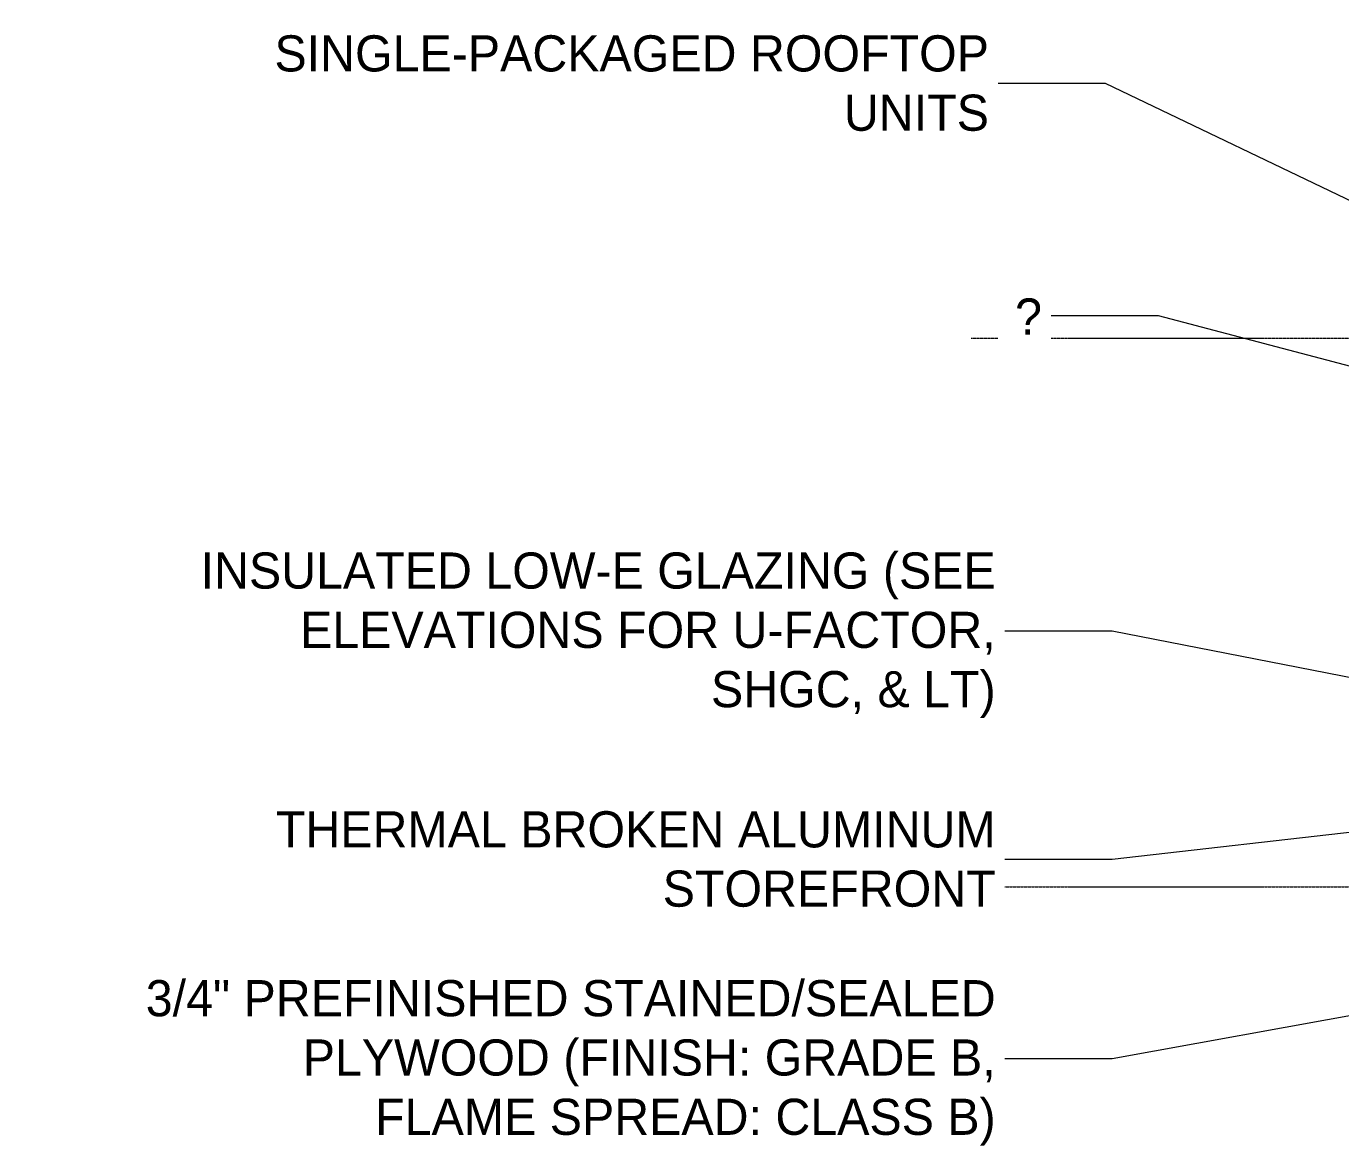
# Model space of a CAD drawing. Header units: inches. Extents: x -23445 to -32, y -314 to 853.
# Drawn here: x -19553 to -18926, y -124 to 411 of the extents above; entities that cross this region are included whole.
import ezdxf

# ---------------------------------------------------------------- set-up
doc = ezdxf.new("R2010")
doc.units = ezdxf.units.IN
doc.header["$MEASUREMENT"] = 0
doc.linetypes.add('Grid Line 1_2_', pattern=[0.875, 0.5, -0.125, 0.125, -0.125])
doc.layers.add('A-ANNO-IDEN', color=131, linetype='Continuous', lineweight=9)
doc.layers.add('A-FLOR-LEVL', color=51, linetype='Continuous', lineweight=9)
doc.styles.add('Century Gothic', font='GOTHIC.TTF', dxfattribs={"height": 17.245342})

msp = doc.modelspace()

# ---------------------------------------------------------------- linework, layer by layer
at = {"layer": 'A-ANNO-IDEN', "color": 153}
for p, q in [((-19038.57, 383.33), (-19094.17, 383.33)), ((-18686.66, 214.39), (-19038.57, 383.33)), ((-19013.29, 272.37), (-19068.88, 272.37)), ((-18719.09, 195.23), (-19013.29, 272.37)), ((-19035.35, 122.01), (-19090.95, 122.01)), ((-18756.66, 67.52), (-19035.35, 122.01)), ((-18779.8, 42.03), (-19035.35, 13.1)), ((-18449.56, 23.67), (-19035.35, -82.04)), ((-19035.35, 13.1), (-19090.95, 13.1)), ((-19035.35, -82.04), (-19090.95, -82.04))]:
    msp.add_line(p, q, dxfattribs=at)
at = {"layer": 'A-FLOR-LEVL', "linetype": 'Grid Line 1_2_'}
for p, q in [((-19102.71, 261.75), (-13613.95, 261.75)), ((-19102.71, 0), (-13613.95, 0))]:
    msp.add_line(p, q, dxfattribs=at)

# ---------------------------------------------------------------- next in the draw order: texts
at = {"layer": 'A-ANNO-IDEN', "attachment_point": 3, "line_spacing_factor": 0.984117, "style": 'Century Gothic', "bg_fill": 3, "box_fill_scale": 1.25, "bg_fill_color": 0, "bg_fill_transparency": 0}
for s, insert, char_height, width in [('SINGLE-PACKAGED ROOFTOP\\PUNITS', (-19094.17, 406.29), 17.2453, 405.216), ('?', (-19068.88, 280.76), 17.25, 16.632), ('INSULATED LOW-E GLAZING (SEE\\PELEVATIONS FOR U-FACTOR,\\PSHGC, & LT)', (-19090.95, 159.54), 17.2453, 433.944), ('THERMAL BROKEN ALUMINUM\\PSTOREFRONT', (-19090.95, 36.06), 17.2453, 402.192), ('3/4" PREFINISHED STAINED/SEALED\\PPLYWOOD (FINISH: GRADE B,\\PFLAME SPREAD: CLASS B)', (-19090.95, -44.51), 17.2453, 458.136)]:
    msp.add_mtext(s, dxfattribs=dict(at, insert=insert, char_height=char_height, width=width))

doc.saveas('drawing.dxf')
